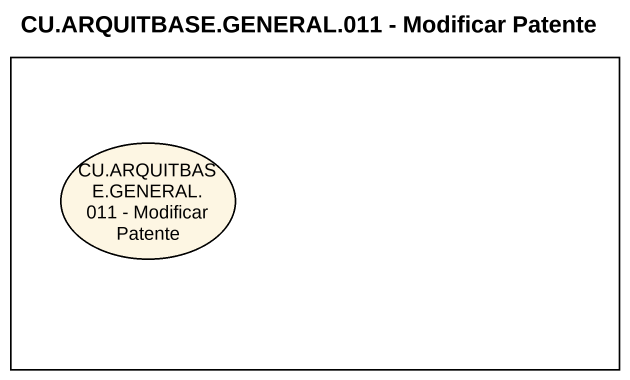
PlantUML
@startuml
title CU.ARQUITBASE.GENERAL.011 - Modificar Patente
rectangle " " as rectangle1 {
  usecase "CU.ARQUITBASE.GENERAL.011 - Modificar Patente" as CU_ARQUITBASE_GENERAL_011
}
@enduml
